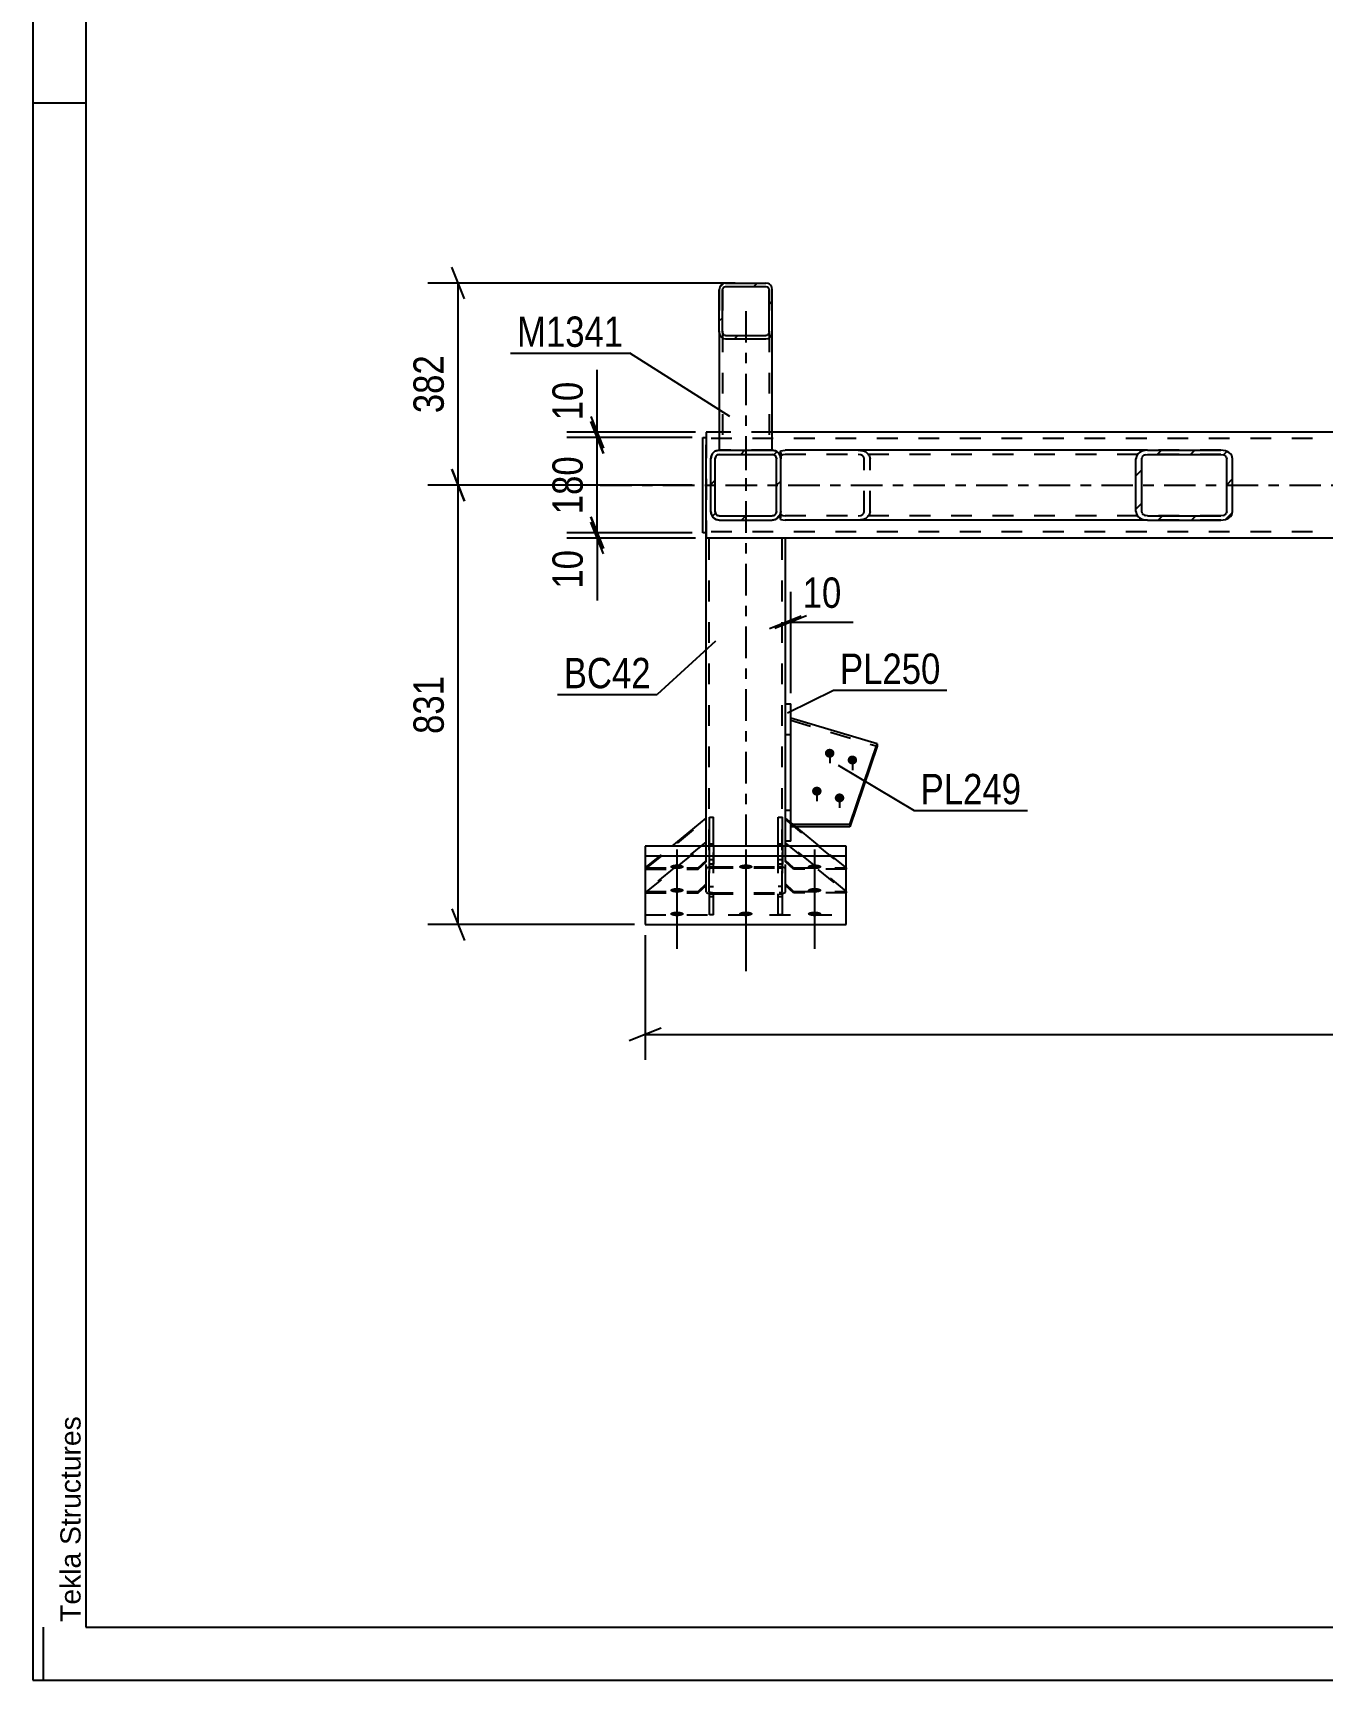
# Model space of a CAD drawing. Header units: millimetres. Extents: x 0 to 841, y 0 to 594.
# Drawn here: x 0 to 121.8, y 0 to 155.6 of the extents above; entities that cross this region are included whole.
import ezdxf

# ---------------------------------------------------------------- set-up
doc = ezdxf.new("R2010")
doc.units = ezdxf.units.MM
doc.linetypes.add('DXK_LINE_DOT2', pattern=[3.9198, 1.9599, -1.9599])
doc.linetypes.add('DXK_LINE_DOT3', pattern=[5.9187, 2.979, -0.9799, 0.9799, -0.9799])
doc.styles.add('Arial', font='ARIAL.TTF', dxfattribs={"height": 0.2})
doc.styles.add('Arial Narrow', font='ARIALN.TTF', dxfattribs={"height": 0.2})

# ---------------------------------------------------------------- blocks, each defined once
blk = doc.blocks.new('Unknown-318891778-1129')
at = {"color": 5, "linetype": 'Continuous'}
for p, q in [((0, 594), (0, 0)), ((5, 589), (5, 5)), ((5, 149), (0, 149)), ((1, 0), (1, 5)), ((5, 5), (836, 5)), ((0, 0), (841, 0))]:
    blk.add_line(p, q, dxfattribs=at)
at = {"color": 174, "linetype": 'Continuous', "style": 'Arial'}
blk.add_text('Tekla Structures', height=1.9102, rotation=90, dxfattribs=at).set_placement((4.5, 5.5))
blk = doc.blocks.new('Part-318891778-3664 - 3534')
at = {"color": 7, "linetype": 'DXK_LINE_DOT2'}
for p, q in [((63.6, 79.22), (57.85, 74.52)), ((57.85, 74.38), (63.6, 79.08)), ((63.6, 75.09), (63.6, 79.22)), ((62.85, 74.52), (63.6, 75.23)), ((62.85, 74.38), (63.6, 75.09)), ((57.85, 74.52), (62.85, 74.52)), ((57.85, 74.52), (57.85, 74.38)), ((57.85, 74.38), (62.85, 74.38)), ((62.85, 74.52), (62.85, 74.38))]:
    blk.add_line(p, q, dxfattribs=at)
blk = doc.blocks.new('Part-318891778-3674 - 3534')
at = {"color": 7, "linetype": 'DXK_LINE_DOT2'}
for p, q in [((70.8, 78.98), (70.4, 78.98)), ((70.4, 72.32), (70.4, 78.98)), ((70.8, 72.32), (70.8, 78.98)), ((70.8, 74.99), (70.4, 74.99)), ((70.4, 74.03), (70.8, 74.03)), ((70.8, 72.32), (70.4, 72.32))]:
    blk.add_line(p, q, dxfattribs=at)
blk = doc.blocks.new('Bolt-318891778-3551 - 3534')
at = {"linetype": 'Continuous'}
for points in [[(75.27, 87.15), (75.18, 87.16), (75.09, 87.19), (75.01, 87.23), (74.94, 87.29), (74.88, 87.37), (74.84, 87.45), (74.83, 87.53), (74.83, 87.62), (74.84, 87.71), (74.88, 87.79), (74.94, 87.86), (75.01, 87.92), (75.09, 87.96), (75.18, 87.99), (75.27, 88), (75.37, 87.99), (75.46, 87.96), (75.54, 87.92), (75.61, 87.86), (75.66, 87.79), (75.7, 87.71), (75.72, 87.62), (75.72, 87.53), (75.7, 87.45), (75.66, 87.37), (75.61, 87.29), (75.54, 87.23), (75.46, 87.19), (75.37, 87.16)], [(77.42, 86.51), (77.32, 86.52), (77.23, 86.55), (77.15, 86.59), (77.08, 86.65), (77.03, 86.72), (76.99, 86.8), (76.97, 86.89), (76.97, 86.98), (76.99, 87.06), (77.03, 87.15), (77.08, 87.22), (77.15, 87.28), (77.23, 87.32), (77.32, 87.35), (77.42, 87.36), (77.51, 87.35), (77.6, 87.32), (77.68, 87.28), (77.75, 87.22), (77.81, 87.15), (77.84, 87.06), (77.86, 86.98), (77.86, 86.89), (77.84, 86.8), (77.81, 86.72), (77.75, 86.65), (77.68, 86.59), (77.6, 86.55), (77.51, 86.52)], [(74.06, 83.57), (73.96, 83.58), (73.87, 83.61), (73.79, 83.65), (73.72, 83.71), (73.67, 83.78), (73.63, 83.87), (73.61, 83.95), (73.61, 84.04), (73.63, 84.13), (73.67, 84.21), (73.72, 84.28), (73.79, 84.34), (73.87, 84.38), (73.96, 84.41), (74.06, 84.42), (74.15, 84.41), (74.24, 84.38), (74.32, 84.34), (74.39, 84.28), (74.45, 84.21), (74.48, 84.13), (74.5, 84.04), (74.5, 83.95), (74.48, 83.87), (74.45, 83.78), (74.39, 83.71), (74.32, 83.65), (74.24, 83.61), (74.15, 83.58)], [(76.2, 82.93), (76.11, 82.94), (76.02, 82.97), (75.94, 83.01), (75.87, 83.07), (75.81, 83.14), (75.77, 83.22), (75.75, 83.31), (75.75, 83.4), (75.77, 83.48), (75.81, 83.56), (75.87, 83.64), (75.94, 83.7), (76.02, 83.74), (76.11, 83.77), (76.2, 83.78), (76.29, 83.77), (76.38, 83.74), (76.46, 83.7), (76.53, 83.64), (76.59, 83.56), (76.63, 83.48), (76.65, 83.4), (76.65, 83.31), (76.63, 83.22), (76.59, 83.14), (76.53, 83.07), (76.46, 83.01), (76.38, 82.97), (76.29, 82.94)]]:
    blk.add_hatch(color=1, dxfattribs=at).paths.add_polyline_path(points)
at = {"color": 1, "linetype": 'Continuous'}
for p, q in [((75.27, 87.92), (75.27, 86.64)), ((77.42, 87.28), (77.42, 85.99)), ((74.06, 84.34), (74.06, 83.06)), ((76.2, 83.7), (76.2, 82.41))]:
    blk.add_line(p, q, dxfattribs=at)
blk = doc.blocks.new('Part-318891778-3568 - 3534')
at = {"color": 2, "linetype": 'Continuous'}
for p, q in [((79.77, 88.45), (71.59, 90.9)), ((77.18, 80.84), (79.77, 88.45)), ((79.77, 88.24), (77.18, 80.63)), ((79.77, 88.45), (79.77, 88.24)), ((77.18, 80.84), (71.83, 80.84)), ((77.18, 80.63), (72.08, 80.63)), ((77.18, 80.84), (77.18, 80.63))]:
    blk.add_line(p, q, dxfattribs=at)
at = {"color": 7, "linetype": 'DXK_LINE_DOT2'}
for p, q in [((71.59, 80.63), (71.59, 90.9)), ((71.59, 90.69), (79.77, 88.24)), ((71.83, 80.84), (71.59, 80.84)), ((72.08, 80.63), (71.59, 80.63))]:
    blk.add_line(p, q, dxfattribs=at)
blk = doc.blocks.new('Bolt-318891778-3552 - 3534')
at = {"linetype": 'Continuous'}
for points in [[(60.84, 77.07), (60.98, 77.07), (61.11, 77.05), (61.23, 77.03), (61.33, 77), (61.41, 76.96), (61.46, 76.92), (61.49, 76.87), (61.49, 76.82), (61.46, 76.78), (61.41, 76.74), (61.33, 76.7), (61.23, 76.67), (61.11, 76.64), (60.98, 76.63), (60.84, 76.63), (60.71, 76.63), (60.58, 76.64), (60.46, 76.67), (60.36, 76.7), (60.28, 76.74), (60.23, 76.78), (60.2, 76.82), (60.2, 76.87), (60.23, 76.92), (60.28, 76.96), (60.36, 77), (60.46, 77.03), (60.58, 77.05), (60.71, 77.07)], [(67.34, 77.07), (67.48, 77.07), (67.61, 77.05), (67.73, 77.03), (67.83, 77), (67.91, 76.96), (67.96, 76.92), (67.99, 76.87), (67.99, 76.82), (67.96, 76.78), (67.91, 76.74), (67.83, 76.7), (67.73, 76.67), (67.61, 76.64), (67.48, 76.63), (67.34, 76.63), (67.21, 76.63), (67.08, 76.64), (66.96, 76.67), (66.86, 76.7), (66.78, 76.74), (66.73, 76.78), (66.7, 76.82), (66.7, 76.87), (66.73, 76.92), (66.78, 76.96), (66.86, 77), (66.96, 77.03), (67.08, 77.05), (67.21, 77.07)], [(73.84, 77.07), (73.98, 77.07), (74.11, 77.05), (74.23, 77.03), (74.33, 77), (74.41, 76.96), (74.46, 76.92), (74.49, 76.87), (74.49, 76.82), (74.46, 76.78), (74.41, 76.74), (74.33, 76.7), (74.23, 76.67), (74.11, 76.64), (73.98, 76.63), (73.84, 76.63), (73.71, 76.63), (73.58, 76.64), (73.46, 76.67), (73.36, 76.7), (73.28, 76.74), (73.23, 76.78), (73.2, 76.82), (73.2, 76.87), (73.23, 76.92), (73.28, 76.96), (73.36, 77), (73.46, 77.03), (73.58, 77.05), (73.71, 77.07)], [(60.84, 74.85), (60.98, 74.84), (61.11, 74.83), (61.23, 74.8), (61.33, 74.77), (61.41, 74.74), (61.46, 74.69), (61.49, 74.65), (61.49, 74.6), (61.46, 74.56), (61.41, 74.51), (61.33, 74.48), (61.23, 74.44), (61.11, 74.42), (60.98, 74.41), (60.84, 74.4), (60.71, 74.41), (60.58, 74.42), (60.46, 74.44), (60.36, 74.48), (60.28, 74.51), (60.23, 74.56), (60.2, 74.6), (60.2, 74.65), (60.23, 74.69), (60.28, 74.74), (60.36, 74.77), (60.46, 74.8), (60.58, 74.83), (60.71, 74.84)], [(73.84, 74.85), (73.98, 74.84), (74.11, 74.83), (74.23, 74.8), (74.33, 74.77), (74.41, 74.74), (74.46, 74.69), (74.49, 74.65), (74.49, 74.6), (74.46, 74.56), (74.41, 74.51), (74.33, 74.48), (74.23, 74.44), (74.11, 74.42), (73.98, 74.41), (73.84, 74.4), (73.71, 74.41), (73.58, 74.42), (73.46, 74.44), (73.36, 74.48), (73.28, 74.51), (73.23, 74.56), (73.2, 74.6), (73.2, 74.65), (73.23, 74.69), (73.28, 74.74), (73.36, 74.77), (73.46, 74.8), (73.58, 74.83), (73.71, 74.84)], [(60.84, 72.62), (60.98, 72.62), (61.11, 72.6), (61.23, 72.58), (61.33, 72.55), (61.41, 72.51), (61.46, 72.47), (61.49, 72.42), (61.49, 72.38), (61.46, 72.33), (61.41, 72.29), (61.33, 72.25), (61.23, 72.22), (61.11, 72.2), (60.98, 72.18), (60.84, 72.18), (60.71, 72.18), (60.58, 72.2), (60.46, 72.22), (60.36, 72.25), (60.28, 72.29), (60.23, 72.33), (60.2, 72.38), (60.2, 72.42), (60.23, 72.47), (60.28, 72.51), (60.36, 72.55), (60.46, 72.58), (60.58, 72.6), (60.71, 72.62)], [(67.34, 72.62), (67.48, 72.62), (67.61, 72.6), (67.73, 72.58), (67.83, 72.55), (67.91, 72.51), (67.96, 72.47), (67.99, 72.42), (67.99, 72.38), (67.96, 72.33), (67.91, 72.29), (67.83, 72.25), (67.73, 72.22), (67.61, 72.2), (67.48, 72.18), (67.34, 72.18), (67.21, 72.18), (67.08, 72.2), (66.96, 72.22), (66.86, 72.25), (66.78, 72.29), (66.73, 72.33), (66.7, 72.38), (66.7, 72.42), (66.73, 72.47), (66.78, 72.51), (66.86, 72.55), (66.96, 72.58), (67.08, 72.6), (67.21, 72.62)], [(73.84, 72.62), (73.98, 72.62), (74.11, 72.6), (74.23, 72.58), (74.33, 72.55), (74.41, 72.51), (74.46, 72.47), (74.49, 72.42), (74.49, 72.38), (74.46, 72.33), (74.41, 72.29), (74.33, 72.25), (74.23, 72.22), (74.11, 72.2), (73.98, 72.18), (73.84, 72.18), (73.71, 72.18), (73.58, 72.2), (73.46, 72.22), (73.36, 72.25), (73.28, 72.29), (73.23, 72.33), (73.2, 72.38), (73.2, 72.42), (73.23, 72.47), (73.28, 72.51), (73.36, 72.55), (73.46, 72.58), (73.58, 72.6), (73.71, 72.62)]]:
    blk.add_hatch(color=1, dxfattribs=at).paths.add_polyline_path(points)
at = {"color": 1, "linetype": 'Continuous'}
for p, q in [((60.84, 78.49), (60.84, 73.56)), ((67.34, 78.49), (67.34, 73.56)), ((73.84, 78.49), (73.84, 73.56)), ((60.84, 76.27), (60.84, 71.34)), ((73.84, 76.27), (73.84, 71.34)), ((60.84, 74.05), (60.84, 69.11)), ((67.34, 74.05), (67.34, 69.11)), ((73.84, 74.05), (73.84, 69.11))]:
    blk.add_line(p, q, dxfattribs=at)
blk = doc.blocks.new('Part-318891778-3571 - 3534')
at = {"color": 2, "linetype": 'Continuous'}
for p, q in [((63.29, 108.41), (63.29, 117.41)), ((63.29, 117.41), (63.59, 117.41)), ((63.59, 108.41), (63.29, 108.41))]:
    blk.add_line(p, q, dxfattribs=at)
at = {"color": 7, "linetype": 'DXK_LINE_DOT2'}
blk.add_line((63.59, 117.41), (63.59, 108.41), dxfattribs=at)
blk = doc.blocks.new('Part-318891778-3586 - 3534')
at = {"color": 2, "linetype": 'Continuous'}
for p, q in [((71.09, 92.25), (71.59, 92.25)), ((71.09, 81.81), (71.09, 92.25)), ((71.59, 81.03), (71.59, 92.25)), ((71.09, 82.19), (71.59, 82.19))]:
    blk.add_line(p, q, dxfattribs=at)
at = {"color": 7, "linetype": 'DXK_LINE_DOT2'}
for p, q in [((71.09, 89.34), (71.59, 89.34)), ((71.09, 79.28), (71.09, 81.81)), ((71.09, 79.28), (71.09, 81.81)), ((71.59, 79.28), (71.59, 81.03)), ((71.59, 79.28), (71.09, 79.28))]:
    blk.add_line(p, q, dxfattribs=at)
blk = doc.blocks.new('Part-318891778-3589 - 3534')
at = {"color": 2, "linetype": 'Continuous'}
for p, q in [((76.84, 78.81), (57.84, 78.81)), ((57.84, 78.81), (57.84, 71.38)), ((57.84, 77.87), (76.84, 77.87)), ((76.84, 71.38), (76.84, 78.81)), ((57.84, 71.38), (76.84, 71.38))]:
    blk.add_line(p, q, dxfattribs=at)
at = {"color": 7, "linetype": 'DXK_LINE_DOT2'}
blk.add_line((57.84, 72.31), (76.84, 72.31), dxfattribs=at)
blk = doc.blocks.new('Part-318891778-3654 - 3534')
at = {"linetype": 'Continuous'}
h = blk.add_hatch(dxfattribs=at)
h.set_pattern_fill('', scale=0.7, style=0, pattern_type=0)
h.set_pattern_definition([(45, (112.647, 109.6676), (-1.57154, 1.57154), [])])
h.paths.add_polyline_path([(112.22, 109.61), (112.65, 109.67), (113.01, 109.84), (113.25, 110.1), (113.33, 110.41), (113.33, 115.41), (113.25, 115.71), (113.01, 115.97), (112.65, 116.15), (112.22, 116.21), (105.31, 116.21), (104.88, 116.15), (104.52, 115.97), (104.28, 115.71), (104.2, 115.41), (104.2, 110.41), (104.28, 110.1), (104.52, 109.84), (104.88, 109.67), (105.31, 109.61)])
h.paths.add_polyline_path([(105.09, 110.04), (104.91, 110.12), (104.79, 110.25), (104.75, 110.41), (104.75, 115.41), (104.79, 115.56), (104.91, 115.69), (105.09, 115.78), (105.31, 115.81), (112.22, 115.81), (112.44, 115.78), (112.61, 115.69), (112.73, 115.56), (112.78, 115.41), (112.78, 110.41), (112.73, 110.25), (112.61, 110.12), (112.44, 110.04), (112.22, 110.01), (105.31, 110.01)])
at = {"color": 2, "linetype": 'Continuous'}
for p, q in [((70.63, 116.15), (71.06, 116.21)), ((70.64, 115.67), (70.63, 116.15)), ((70.64, 115.97), (70.63, 116.15)), ((70.64, 115.97), (70.64, 115.41)), ((105.31, 116.21), (71.06, 116.21)), ((104.28, 115.71), (104.2, 115.41)), ((104.2, 110.41), (104.2, 115.41)), ((104.75, 115.41), (104.79, 115.56)), ((104.75, 110.41), (104.75, 115.41)), ((105.31, 116.21), (104.88, 116.15)), ((105.09, 115.78), (105.31, 115.81)), ((105.31, 116.21), (112.22, 116.21)), ((105.31, 115.81), (112.22, 115.81)), ((112.65, 116.15), (112.22, 116.21)), ((112.22, 115.81), (112.44, 115.78)), ((112.73, 115.56), (112.78, 115.41)), ((112.78, 110.41), (112.78, 115.41)), ((113.33, 115.41), (113.25, 115.71)), ((113.33, 110.41), (113.33, 115.41)), ((70.63, 109.67), (70.64, 110.15)), ((70.63, 109.67), (70.64, 109.84)), ((70.63, 109.67), (71.06, 109.61)), ((70.64, 110.1), (70.64, 110.41)), ((70.64, 109.84), (70.64, 110.1)), ((105.31, 109.61), (71.06, 109.61)), ((104.2, 110.41), (104.28, 110.1)), ((104.79, 110.25), (104.75, 110.41)), ((104.88, 109.67), (105.31, 109.61)), ((105.31, 110.01), (105.09, 110.04)), ((105.31, 110.01), (112.22, 110.01)), ((105.31, 109.61), (112.22, 109.61)), ((112.44, 110.04), (112.22, 110.01)), ((112.22, 109.61), (112.65, 109.67)), ((112.78, 110.41), (112.73, 110.25)), ((113.25, 110.1), (113.33, 110.41))]:
    blk.add_line(p, q, dxfattribs=at)
at = {"color": 7, "linetype": 'DXK_LINE_DOT2'}
for p, q in [((70.67, 115.69), (70.64, 115.67)), ((70.64, 110.41), (70.64, 115.41)), ((70.85, 115.78), (70.67, 115.69)), ((71.06, 115.81), (70.85, 115.78)), ((112.22, 115.81), (71.06, 115.81)), ((77.97, 116.21), (78.4, 116.15)), ((78.19, 115.78), (77.97, 115.81)), ((78.53, 115.41), (78.49, 115.56)), ((78.53, 110.41), (78.53, 115.41)), ((79, 115.71), (79.08, 115.41)), ((79.08, 110.41), (79.08, 115.41)), ((112.22, 116.21), (105.31, 116.21)), ((70.64, 110.15), (70.67, 110.12)), ((70.67, 110.12), (70.85, 110.04)), ((70.85, 110.04), (71.06, 110.01)), ((112.22, 110.01), (71.06, 110.01)), ((77.97, 110.01), (78.19, 110.04)), ((78.4, 109.67), (77.97, 109.61)), ((78.49, 110.25), (78.53, 110.41)), ((79.08, 110.41), (79, 110.1)), ((112.22, 109.61), (105.31, 109.61))]:
    blk.add_line(p, q, dxfattribs=at)
for centre, radius, start, end in [((78.06, 115.29), 0.505, 32.6712, 75.6111), ((78.15, 115.17), 1.01, 32.6712, 75.6111), ((78.06, 110.53), 0.505, 284.3889, 327.3288), ((78.15, 110.65), 1.01, 284.3889, 327.3288)]:
    blk.add_arc(centre, radius, start, end, dxfattribs=at)
at = {"color": 2, "linetype": 'Continuous'}
for centre, radius, start, end in [((105.13, 115.17), 1.01, 104.3889, 147.3288), ((105.22, 115.29), 0.505, 104.3889, 147.3288), ((112.31, 115.29), 0.505, 32.6712, 75.6111), ((112.4, 115.17), 1.01, 32.6712, 75.6111), ((105.13, 110.65), 1.01, 212.6712, 255.6111), ((105.22, 110.53), 0.505, 212.6712, 255.6111), ((112.31, 110.53), 0.505, 284.3889, 327.3288), ((112.4, 110.65), 1.01, 284.3889, 327.3288)]:
    blk.add_arc(centre, radius, start, end, dxfattribs=at)
blk = doc.blocks.new('Part-318891778-3594 - 3534')
at = {"color": 7, "linetype": 'DXK_LINE_DOT3'}
blk.add_line((67.34, 117.3), (67.34, 66.17), dxfattribs=at)
at = {"color": 2, "linetype": 'Continuous'}
for p, q in [((63.59, 81.44), (63.59, 107.91)), ((71.09, 92.25), (71.09, 107.91)), ((71.09, 81.44), (71.09, 81.81))]:
    blk.add_line(p, q, dxfattribs=at)
at = {"color": 7, "linetype": 'DXK_LINE_DOT2'}
for p, q in [((71.09, 107.91), (63.59, 107.91)), ((63.89, 74.49), (63.89, 107.91)), ((70.79, 74.49), (70.79, 107.91)), ((71.09, 81.81), (71.09, 92.25)), ((63.59, 74.49), (63.59, 81.44)), ((71.09, 74.49), (71.09, 81.44)), ((63.64, 76.72), (63.59, 76.64)), ((63.77, 76.79), (63.64, 76.72)), ((63.97, 76.83), (63.77, 76.79)), ((63.89, 76.64), (63.92, 76.68)), ((63.92, 76.68), (63.98, 76.71)), ((64.19, 76.85), (63.97, 76.83)), ((63.98, 76.71), (64.08, 76.74)), ((64.08, 76.74), (64.19, 76.74)), ((64.19, 76.85), (70.49, 76.85)), ((64.19, 76.74), (70.49, 76.74)), ((70.72, 76.83), (70.49, 76.85)), ((70.49, 76.74), (70.61, 76.74)), ((70.61, 76.74), (70.71, 76.71)), ((70.71, 76.71), (70.77, 76.68)), ((70.92, 76.79), (70.72, 76.83)), ((70.77, 76.68), (70.79, 76.64)), ((71.05, 76.72), (70.92, 76.79)), ((71.09, 76.64), (71.05, 76.72)), ((63.59, 74.49), (63.64, 74.41)), ((63.64, 74.41), (63.77, 74.34)), ((63.77, 74.34), (63.97, 74.3)), ((63.92, 74.45), (63.89, 74.49)), ((63.98, 74.41), (63.92, 74.45)), ((63.97, 74.3), (64.19, 74.28)), ((64.08, 74.39), (63.98, 74.41)), ((64.19, 74.38), (64.08, 74.39)), ((64.19, 74.38), (70.49, 74.38)), ((64.19, 74.28), (70.49, 74.28)), ((70.61, 74.39), (70.49, 74.38)), ((70.49, 74.28), (70.72, 74.3)), ((70.71, 74.41), (70.61, 74.39)), ((70.77, 74.45), (70.71, 74.41)), ((70.72, 74.3), (70.92, 74.34)), ((70.79, 74.49), (70.77, 74.45)), ((70.92, 74.34), (71.05, 74.41)), ((71.05, 74.41), (71.09, 74.49))]:
    blk.add_line(p, q, dxfattribs=at)
blk = doc.blocks.new('Part-318891778-3661 - 3534')
at = {"color": 7, "linetype": 'DXK_LINE_DOT2'}
for p, q in [((71.1, 75.09), (71.1, 79.22)), ((76.85, 74.52), (71.1, 79.22)), ((71.1, 79.08), (76.85, 74.38)), ((71.85, 74.52), (71.1, 75.23)), ((71.85, 74.38), (71.1, 75.09)), ((71.85, 74.38), (71.85, 74.52)), ((71.85, 74.52), (76.85, 74.52)), ((76.85, 74.38), (71.85, 74.38)), ((76.85, 74.38), (76.85, 74.52))]:
    blk.add_line(p, q, dxfattribs=at)
blk = doc.blocks.new('Part-318891778-3679 - 3534')
at = {"color": 2, "linetype": 'Continuous'}
for p in [(74.31, 78.81), (71.1, 78.81)]:
    blk.add_line(p, (71.1, 81.44), dxfattribs=at)
at = {"color": 7, "linetype": 'DXK_LINE_DOT2'}
for p, q in [((71.1, 81.31), (76.85, 76.61)), ((71.1, 77.31), (71.1, 78.81)), ((76.85, 76.74), (74.31, 78.81)), ((71.85, 76.74), (71.1, 77.45)), ((71.85, 76.61), (71.1, 77.31)), ((71.85, 76.61), (71.85, 76.74)), ((71.85, 76.74), (76.85, 76.74)), ((76.85, 76.61), (71.85, 76.61)), ((76.85, 76.61), (76.85, 76.74))]:
    blk.add_line(p, q, dxfattribs=at)
blk = doc.blocks.new('Part-318891778-3634 - 3534')
at = {"linetype": 'Continuous'}
h = blk.add_hatch(dxfattribs=at)
h.set_pattern_fill('', scale=0.7, style=0, pattern_type=0)
h.set_pattern_definition([(45, (69.4746, 126.772), (-1.57154, 1.57154), [])])
h.paths.add_polyline_path([(69.24, 126.72), (69.47, 126.77), (69.67, 126.91), (69.8, 127.11), (69.84, 127.36), (69.84, 131.37), (69.8, 131.61), (69.67, 131.82), (69.47, 131.95), (69.24, 132), (65.44, 132), (65.22, 131.95), (65.02, 131.82), (64.89, 131.61), (64.84, 131.37), (64.84, 127.36), (64.89, 127.11), (65.02, 126.91), (65.22, 126.77), (65.44, 126.72)])
h.paths.add_polyline_path([(65.33, 127.06), (65.23, 127.13), (65.17, 127.24), (65.14, 127.36), (65.14, 131.37), (65.17, 131.49), (65.23, 131.59), (65.33, 131.66), (65.44, 131.69), (69.24, 131.69), (69.36, 131.66), (69.46, 131.59), (69.52, 131.49), (69.54, 131.37), (69.54, 127.36), (69.52, 127.24), (69.46, 127.13), (69.36, 127.06), (69.24, 127.04), (65.44, 127.04)])
at = {"color": 2, "linetype": 'Continuous'}
for p, q in [((64.89, 131.61), (64.84, 131.37)), ((64.84, 127.36), (64.84, 131.37)), ((65.14, 131.37), (65.17, 131.49)), ((65.14, 127.36), (65.14, 131.37)), ((65.17, 131.49), (65.23, 131.59)), ((65.44, 132), (65.22, 131.95)), ((65.23, 131.59), (65.33, 131.66)), ((65.33, 131.66), (65.44, 131.69)), ((65.44, 132), (69.24, 132)), ((65.44, 131.69), (69.24, 131.69)), ((69.47, 131.95), (69.24, 132)), ((69.24, 131.69), (69.36, 131.66)), ((69.36, 131.66), (69.46, 131.59)), ((69.46, 131.59), (69.52, 131.49)), ((69.52, 131.49), (69.54, 131.37)), ((69.54, 127.36), (69.54, 131.37)), ((69.84, 131.37), (69.8, 131.61)), ((69.84, 127.36), (69.84, 131.37)), ((64.84, 127.36), (64.84, 116.21)), ((64.84, 127.36), (64.89, 127.11)), ((65.17, 127.24), (65.14, 127.36)), ((65.23, 127.13), (65.17, 127.24)), ((65.22, 126.77), (65.44, 126.72)), ((65.33, 127.06), (65.23, 127.13)), ((65.44, 127.04), (65.33, 127.06)), ((65.44, 127.04), (69.24, 127.04)), ((65.44, 126.72), (69.24, 126.72)), ((69.36, 127.06), (69.24, 127.04)), ((69.24, 126.72), (69.47, 126.77)), ((69.46, 127.13), (69.36, 127.06)), ((69.52, 127.24), (69.46, 127.13)), ((69.54, 127.36), (69.52, 127.24)), ((69.8, 127.11), (69.84, 127.36)), ((69.84, 116.21), (69.84, 127.36))]:
    blk.add_line(p, q, dxfattribs=at)
at = {"color": 7, "linetype": 'DXK_LINE_DOT2'}
for p, q in [((64.84, 131.37), (64.84, 127.36)), ((65.14, 131.37), (65.14, 116.21)), ((69.54, 131.37), (69.54, 116.21)), ((69.84, 127.36), (69.84, 131.37)), ((69.84, 117.91), (64.84, 117.91)), ((69.84, 116.21), (64.84, 116.21))]:
    blk.add_line(p, q, dxfattribs=at)
at = {"color": 7, "linetype": 'DXK_LINE_DOT3'}
blk.add_line((67.34, 129.36), (67.34, 113), dxfattribs=at)
at = {"color": 2, "linetype": 'Continuous'}
for centre, start, end in [((65.47, 131.39), 114.0813, 159.0218), ((69.22, 131.39), 20.9782, 65.9187), ((65.47, 127.34), 200.9782, 245.9187), ((69.22, 127.34), 294.0813, 339.0218)]:
    blk.add_arc(centre, 0.618, start, end, dxfattribs=at)
blk = doc.blocks.new('Part-318891778-3639 - 3534')
at = {"color": 2, "linetype": 'Continuous'}
for p, q in [((63.59, 117.91), (63.59, 116.71)), ((64.84, 117.91), (63.59, 117.91)), ((230.65, 117.91), (69.84, 117.91)), ((238.25, 117.91), (230.75, 117.91)), ((244.25, 117.91), (243.5, 117.91)), ((63.59, 109.11), (63.59, 116.71)), ((63.59, 107.91), (63.59, 109.11)), ((230.65, 107.91), (63.59, 107.91)), ((238.25, 107.91), (230.75, 107.91)), ((244.25, 107.91), (243.5, 107.91))]:
    blk.add_line(p, q, dxfattribs=at)
at = {"color": 7, "linetype": 'DXK_LINE_DOT2'}
for p, q in [((63.59, 117.91), (63.59, 117.56)), ((230.65, 117.31), (63.59, 117.31)), ((69.84, 117.91), (64.84, 117.91)), ((244.25, 117.31), (230.75, 117.31)), ((243.5, 117.91), (238.25, 117.91)), ((244.25, 117.91), (244.25, 107.91)), ((63.59, 109.11), (63.59, 108)), ((230.65, 108.51), (63.59, 108.51)), ((244.25, 108.51), (230.75, 108.51)), ((243.5, 107.91), (238.25, 107.91))]:
    blk.add_line(p, q, dxfattribs=at)
at = {"color": 7, "linetype": 'DXK_LINE_DOT3'}
for p, q in [((53.59, 112.91), (230.65, 112.91)), ((230.75, 112.91), (254.25, 112.91))]:
    blk.add_line(p, q, dxfattribs=at)
blk = doc.blocks.new('Part-318891778-3657 - 3534')
at = {"linetype": 'Continuous'}
h = blk.add_hatch(dxfattribs=at)
h.set_pattern_fill('', scale=0.7, style=0, pattern_type=0)
h.set_pattern_definition([(45, (70.1511, 109.6676), (-1.57154, 1.57154), [])])
h.paths.add_polyline_path([(69.84, 109.61), (70.15, 109.67), (70.41, 109.84), (70.58, 110.1), (70.64, 110.41), (70.64, 115.41), (70.58, 115.71), (70.41, 115.97), (70.15, 116.15), (69.84, 116.21), (64.84, 116.21), (64.54, 116.15), (64.28, 115.97), (64.11, 115.71), (64.04, 115.41), (64.04, 110.41), (64.11, 110.1), (64.28, 109.84), (64.54, 109.67), (64.84, 109.61)])
h.paths.add_polyline_path([(64.69, 110.04), (64.56, 110.12), (64.48, 110.25), (64.44, 110.41), (64.44, 115.41), (64.48, 115.56), (64.56, 115.69), (64.69, 115.78), (64.84, 115.81), (69.84, 115.81), (70, 115.78), (70.13, 115.69), (70.21, 115.56), (70.24, 115.41), (70.24, 110.41), (70.21, 110.25), (70.13, 110.12), (70, 110.04), (69.84, 110.01), (64.84, 110.01)])
at = {"color": 7, "linetype": 'DXK_LINE_DOT2'}
for p, q in [((64.04, 115.41), (64.11, 115.71)), ((64.04, 110.41), (64.04, 115.41)), ((64.48, 115.56), (64.44, 115.41)), ((64.44, 110.41), (64.44, 115.41)), ((64.54, 116.15), (64.84, 116.21)), ((64.84, 115.81), (64.69, 115.78)), ((64.84, 116.21), (69.84, 116.21)), ((64.84, 115.81), (69.84, 115.81)), ((69.84, 116.21), (70.15, 116.15)), ((70, 115.78), (69.84, 115.81)), ((70.24, 115.41), (70.21, 115.56)), ((70.24, 110.41), (70.24, 115.41)), ((70.58, 115.71), (70.64, 115.41)), ((70.64, 110.41), (70.64, 115.41)), ((64.11, 110.1), (64.04, 110.41)), ((64.44, 110.41), (64.48, 110.25)), ((64.84, 109.61), (64.54, 109.67)), ((64.69, 110.04), (64.84, 110.01)), ((64.84, 110.01), (69.84, 110.01)), ((64.84, 109.61), (69.84, 109.61)), ((69.84, 110.01), (70, 110.04)), ((70.15, 109.67), (69.84, 109.61)), ((70.21, 110.25), (70.24, 110.41)), ((70.64, 110.41), (70.58, 110.1))]:
    blk.add_line(p, q, dxfattribs=at)
at = {"color": 2, "linetype": 'Continuous'}
for p, q in [((64.11, 115.71), (64.04, 115.41)), ((64.04, 110.41), (64.04, 115.41)), ((64.44, 115.41), (64.48, 115.56)), ((64.44, 110.41), (64.44, 115.41)), ((64.84, 116.21), (64.54, 116.15)), ((64.69, 115.78), (64.84, 115.81)), ((64.84, 116.21), (69.84, 116.21)), ((64.84, 115.81), (69.84, 115.81)), ((70.15, 116.15), (69.84, 116.21)), ((69.84, 115.81), (70, 115.78)), ((70.21, 115.56), (70.24, 115.41)), ((70.24, 110.41), (70.24, 115.41)), ((70.64, 115.41), (70.58, 115.71)), ((70.64, 110.41), (70.64, 115.41)), ((64.04, 110.41), (64.11, 110.1)), ((64.48, 110.25), (64.44, 110.41)), ((64.54, 109.67), (64.84, 109.61)), ((64.84, 110.01), (64.69, 110.04)), ((64.84, 110.01), (69.84, 110.01)), ((64.84, 109.61), (69.84, 109.61)), ((70, 110.04), (69.84, 110.01)), ((69.84, 109.61), (70.15, 109.67)), ((70.24, 110.41), (70.21, 110.25)), ((70.58, 110.1), (70.64, 110.41))]:
    blk.add_line(p, q, dxfattribs=at)
at = {"color": 7, "linetype": 'DXK_LINE_DOT2'}
for centre, radius, start, end in [((64.84, 115.41), 0.8, 112.5, 157.5), ((64.84, 115.41), 0.4, 112.5, 157.5), ((69.84, 115.41), 0.4, 22.5, 67.5), ((69.84, 115.41), 0.8, 22.5, 67.5), ((64.84, 110.41), 0.8, 202.5, 247.5), ((64.84, 110.41), 0.4, 202.5, 247.5), ((69.84, 110.41), 0.4, 292.5, 337.5), ((69.84, 110.41), 0.8, 292.5, 337.5)]:
    blk.add_arc(centre, radius, start, end, dxfattribs=at)
at = {"color": 2, "linetype": 'Continuous'}
for centre, radius, start, end in [((64.84, 115.41), 0.8, 112.5, 157.5), ((64.84, 115.41), 0.4, 112.5, 157.5), ((69.84, 115.41), 0.4, 22.5, 67.5), ((69.84, 115.41), 0.8, 22.5, 67.5), ((64.84, 110.41), 0.8, 202.5, 247.5), ((64.84, 110.41), 0.4, 202.5, 247.5), ((69.84, 110.41), 0.4, 292.5, 337.5), ((69.84, 110.41), 0.8, 292.5, 337.5)]:
    blk.add_arc(centre, radius, start, end, dxfattribs=at)
blk = doc.blocks.new('Part-318891778-3668 - 3534')
at = {"color": 2, "linetype": 'Continuous'}
for p, q in [((70.4, 81.55), (70.8, 81.55)), ((70.4, 78.81), (70.4, 81.55)), ((70.8, 78.81), (70.8, 81.55)), ((70.8, 78.81), (70.4, 78.81))]:
    blk.add_line(p, q, dxfattribs=at)
at = {"color": 7, "linetype": 'DXK_LINE_DOT2'}
for p, q in [((70.4, 77.1), (70.4, 78.81)), ((70.8, 78.81), (70.8, 77.1)), ((70.4, 77.55), (70.8, 77.55)), ((70.8, 77.1), (70.4, 77.1))]:
    blk.add_line(p, q, dxfattribs=at)
blk = doc.blocks.new('Part-318891778-3671 - 3534')
at = {"color": 2, "linetype": 'Continuous'}
for p, q in [((63.9, 81.55), (64.3, 81.55)), ((63.9, 78.81), (63.9, 81.55)), ((64.3, 78.81), (64.3, 81.55)), ((64.3, 78.81), (63.9, 78.81))]:
    blk.add_line(p, q, dxfattribs=at)
at = {"color": 7, "linetype": 'DXK_LINE_DOT2'}
for p, q in [((63.9, 77.1), (63.9, 78.81)), ((64.3, 78.81), (64.3, 77.1)), ((63.9, 77.55), (64.3, 77.55)), ((64.3, 77.1), (63.9, 77.1))]:
    blk.add_line(p, q, dxfattribs=at)
blk = doc.blocks.new('Part-318891778-3677 - 3534')
at = {"color": 7, "linetype": 'DXK_LINE_DOT2'}
for p, q in [((64.3, 78.98), (63.9, 78.98)), ((63.9, 72.32), (63.9, 78.98)), ((64.3, 72.32), (64.3, 78.98)), ((63.9, 74.99), (64.3, 74.99)), ((63.9, 74.03), (64.3, 74.03)), ((64.3, 72.32), (63.9, 72.32))]:
    blk.add_line(p, q, dxfattribs=at)
blk = doc.blocks.new('Part-318891778-3678 - 3534')
at = {"color": 7, "linetype": 'DXK_LINE_DOT2'}
for p, q in [((57.85, 76.61), (63.6, 81.31)), ((57.85, 76.74), (60.38, 78.81)), ((63.6, 77.31), (63.6, 78.81)), ((57.85, 76.74), (62.85, 76.74)), ((57.85, 76.74), (57.85, 76.61)), ((57.85, 76.61), (62.85, 76.61)), ((62.85, 76.74), (63.6, 77.45)), ((62.85, 76.61), (63.6, 77.31)), ((62.85, 76.74), (62.85, 76.61))]:
    blk.add_line(p, q, dxfattribs=at)
at = {"color": 2, "linetype": 'Continuous'}
for p in [(60.38, 78.81), (63.6, 78.81)]:
    blk.add_line(p, (63.6, 81.44), dxfattribs=at)
blk = doc.blocks.new('StraightDimension-318891778-10188 - 3534')
at = {"color": 7, "linetype": 'Continuous'}
for p, q in [((245.5, 100.91), (245.5, 58.61)), ((57.84, 70.38), (57.84, 58.61)), ((59.34, 61.61), (56.34, 60.41)), ((57.84, 61.01), (245.5, 61.01)), ((244, 60.41), (247, 61.61))]:
    blk.add_line(p, q, dxfattribs=at)
at = {"color": 0}
blk.add_wipeout([(156.72, 61.76), (156.72, 65.96), (146.62, 65.96), (146.62, 61.76)], dxfattribs=at)
at = {"color": 3, "style": 'Arial'}
blk.add_text('4591', height=2.865, dxfattribs=at).set_placement((147.22, 62.36))
blk = doc.blocks.new('StraightDimension-318891778-10198 - 3534')
at = {"color": 7, "linetype": 'Continuous'}
for p, q in [((71.09, 93.25), (71.09, 102.82)), ((71.59, 93.25), (71.59, 102.82)), ((69.59, 99.37), (72.59, 100.57)), ((73.09, 100.57), (70.09, 99.37)), ((71.09, 99.97), (71.59, 99.97))]:
    blk.add_line(p, q, dxfattribs=at)
at = {"color": 0}
blk.add_wipeout([(76.98, 100.72), (76.98, 104.92), (72.12, 104.92), (72.12, 100.72)], dxfattribs=at)
at = {"color": 7, "linetype": 'Continuous'}
blk.add_line((71.59, 99.97), (77.5, 99.97), dxfattribs=at)
blk.add_line((71.59, 99.97), (77.5, 99.97), dxfattribs=at)
at = {"color": 3, "style": 'Arial Narrow'}
blk.add_text('10', height=2.863, dxfattribs=at).set_placement((72.72, 101.32))
blk = doc.blocks.new('StraightDimension-318891778-10206 - 3534')
at = {"color": 7, "linetype": 'Continuous'}
for p, q in [((52.69, 109.91), (53.89, 106.91)), ((53.89, 106.41), (52.69, 109.41)), ((62.29, 108.41), (50.44, 108.41)), ((62.59, 107.91), (50.44, 107.91)), ((53.29, 107.91), (53.29, 108.41))]:
    blk.add_line(p, q, dxfattribs=at)
at = {"color": 0}
blk.add_wipeout([(52.54, 107.38), (48.34, 107.38), (48.34, 102.53), (52.54, 102.53)], dxfattribs=at)
at = {"color": 7, "linetype": 'Continuous'}
blk.add_line((53.29, 107.91), (53.29, 102), dxfattribs=at)
blk.add_line((53.29, 107.91), (53.29, 102), dxfattribs=at)
at = {"color": 3, "style": 'Arial Narrow'}
blk.add_text('10', height=2.863, rotation=90.0002, dxfattribs=at).set_placement((51.94, 103.13))
blk = doc.blocks.new('StraightDimension-318891778-10205 - 3534')
at = {"color": 7, "linetype": 'Continuous'}
for p, q in [((52.69, 118.91), (53.89, 115.91)), ((62.29, 117.41), (50.44, 117.41)), ((53.29, 108.41), (53.29, 117.41)), ((53.89, 106.91), (52.69, 109.91)), ((62.29, 108.41), (50.44, 108.41))]:
    blk.add_line(p, q, dxfattribs=at)
at = {"color": 0}
blk.add_wipeout([(52.54, 116.25), (48.34, 116.25), (48.34, 109.56), (52.54, 109.56)], dxfattribs=at)
at = {"color": 3, "style": 'Arial Narrow'}
blk.add_text('180', height=2.863, rotation=90.0002, dxfattribs=at).set_placement((51.94, 110.16))
blk = doc.blocks.new('StraightDimension-318891778-10204 - 3534')
at = {"color": 7, "linetype": 'Continuous'}
for p, q in [((52.69, 119.41), (53.89, 116.41)), ((53.89, 115.91), (52.69, 118.91)), ((62.59, 117.91), (50.44, 117.91)), ((62.29, 117.41), (50.44, 117.41)), ((53.29, 117.41), (53.29, 117.91))]:
    blk.add_line(p, q, dxfattribs=at)
at = {"color": 0}
blk.add_wipeout([(52.54, 123.29), (48.34, 123.29), (48.34, 118.43), (52.54, 118.43)], dxfattribs=at)
at = {"color": 7, "linetype": 'Continuous'}
blk.add_line((53.29, 117.91), (53.29, 123.81), dxfattribs=at)
blk.add_line((53.29, 117.91), (53.29, 123.81), dxfattribs=at)
at = {"color": 3, "style": 'Arial Narrow'}
blk.add_text('10', height=2.863, rotation=90.0002, dxfattribs=at).set_placement((51.94, 119.03))
blk = doc.blocks.new('StraightDimension-318891778-11151 - 3534')
at = {"color": 7, "linetype": 'Continuous'}
for p, q in [((40.76, 130.5), (39.56, 133.5)), ((66.34, 132), (37.31, 132)), ((40.16, 112.91), (40.16, 132)), ((39.56, 114.41), (40.76, 111.41)), ((62.29, 112.91), (37.31, 112.91))]:
    blk.add_line(p, q, dxfattribs=at)
at = {"color": 0}
blk.add_wipeout([(39.41, 125.8), (35.21, 125.8), (35.21, 119.11), (39.41, 119.11)], dxfattribs=at)
at = {"color": 3, "style": 'Arial Narrow'}
blk.add_text('382', height=2.863, rotation=90.0002, dxfattribs=at).set_placement((38.81, 119.71))
blk = doc.blocks.new('StraightDimension-318891778-11152 - 3534')
at = {"color": 7, "linetype": 'Continuous'}
for p, q in [((40.76, 111.41), (39.56, 114.41)), ((62.29, 112.91), (37.31, 112.91)), ((40.16, 71.38), (40.16, 112.91)), ((39.56, 72.88), (40.76, 69.88)), ((56.84, 71.38), (37.31, 71.38))]:
    blk.add_line(p, q, dxfattribs=at)
at = {"color": 0}
blk.add_wipeout([(39.41, 95.48), (35.21, 95.48), (35.21, 88.8), (39.41, 88.8)], dxfattribs=at)
at = {"color": 3, "style": 'Arial Narrow'}
blk.add_text('831', height=2.863, rotation=90.0002, dxfattribs=at).set_placement((38.81, 89.4))
blk = doc.blocks.new('Mark-318891778-3564 - 3534')
at = {"color": 0}
blk.add_wipeout([(93.36, 82.76), (93.36, 85.76), (83.86, 85.76), (83.86, 82.76)], dxfattribs=at)
blk.add_wipeout([(93.36, 82.76), (93.36, 85.76), (83.86, 85.76), (83.86, 82.76)], dxfattribs=at)
at = {"color": 30, "linetype": 'Continuous'}
for p, q in [((76.07, 86.46), (83.26, 82.16)), ((83.26, 82.16), (93.96, 82.16))]:
    blk.add_line(p, q, dxfattribs=at)
at = {"color": 3, "style": 'Arial Narrow'}
blk.add_text('PL249', height=2.863, dxfattribs=at).set_placement((83.86, 82.76))
blk = doc.blocks.new('Mark-318891778-3582 - 3534')
at = {"color": 0}
blk.add_wipeout([(85.75, 94.13), (85.75, 97.13), (76.24, 97.13), (76.24, 94.13)], dxfattribs=at)
blk.add_wipeout([(85.75, 94.13), (85.75, 97.13), (76.24, 97.13), (76.24, 94.13)], dxfattribs=at)
at = {"color": 30, "linetype": 'Continuous'}
for p, q in [((71.29, 91.38), (75.64, 93.53)), ((75.64, 93.53), (86.35, 93.53))]:
    blk.add_line(p, q, dxfattribs=at)
at = {"color": 3, "style": 'Arial Narrow'}
blk.add_text('PL250', height=2.863, dxfattribs=at).set_placement((76.24, 94.13))
blk = doc.blocks.new('Mark-318891778-3590 - 3534')
at = {"color": 0}
blk.add_wipeout([(58.37, 93.72), (58.37, 96.72), (50.15, 96.72), (50.15, 93.72)], dxfattribs=at)
blk.add_wipeout([(58.37, 93.72), (58.37, 96.72), (50.15, 96.72), (50.15, 93.72)], dxfattribs=at)
at = {"color": 30, "linetype": 'Continuous'}
for p in [(64.47, 98.17), (49.55, 93.12)]:
    blk.add_line(p, (58.97, 93.12), dxfattribs=at)
at = {"color": 3, "style": 'Arial Narrow'}
blk.add_text('BC42', height=2.863, dxfattribs=at).set_placement((50.15, 93.72))
blk = doc.blocks.new('Mark-318891778-3630 - 3534')
at = {"color": 0}
blk.add_wipeout([(55.78, 125.98), (55.78, 128.98), (45.73, 128.98), (45.73, 125.98)], dxfattribs=at)
blk.add_wipeout([(55.78, 125.98), (55.78, 128.98), (45.73, 128.98), (45.73, 125.98)], dxfattribs=at)
at = {"color": 30, "linetype": 'Continuous'}
for p in [(45.13, 125.38), (65.85, 119.38)]:
    blk.add_line(p, (56.38, 125.38), dxfattribs=at)
at = {"color": 3, "style": 'Arial Narrow'}
blk.add_text('M1341', height=2.863, dxfattribs=at).set_placement((45.73, 125.98))

msp = doc.modelspace()

# ---------------------------------------------------------------- block references
for name in ['Unknown-318891778-1129', 'Part-318891778-3634 - 3534', 'Part-318891778-3639 - 3534', 'Part-318891778-3571 - 3534', 'Part-318891778-3594 - 3534', 'Part-318891778-3657 - 3534', 'Part-318891778-3654 - 3534', 'Part-318891778-3586 - 3534', 'Part-318891778-3568 - 3534', 'Bolt-318891778-3551 - 3534', 'Part-318891778-3678 - 3534', 'Part-318891778-3671 - 3534', 'Part-318891778-3668 - 3534', 'Part-318891778-3679 - 3534', 'Part-318891778-3589 - 3534', 'Part-318891778-3664 - 3534', 'Bolt-318891778-3552 - 3534', 'Part-318891778-3677 - 3534', 'Part-318891778-3674 - 3534', 'Part-318891778-3661 - 3534']:
    msp.add_blockref(name, (0, 0))

# ---------------------------------------------------------------- next in the draw order: block references
for name in ['StraightDimension-318891778-10206 - 3534', 'StraightDimension-318891778-10188 - 3534']:
    msp.add_blockref(name, (0, 0))

# ---------------------------------------------------------------- next in the draw order: block references
for name in ['StraightDimension-318891778-10205 - 3534', 'StraightDimension-318891778-10198 - 3534', 'Mark-318891778-3564 - 3534']:
    msp.add_blockref(name, (0, 0))

# ---------------------------------------------------------------- next in the draw order: block references
for name in ['StraightDimension-318891778-10204 - 3534', 'Mark-318891778-3582 - 3534']:
    msp.add_blockref(name, (0, 0))

# ---------------------------------------------------------------- next in the draw order: block references
msp.add_blockref('StraightDimension-318891778-11151 - 3534', (0, 0))

# ---------------------------------------------------------------- next in the draw order: block references
for name in ['Mark-318891778-3630 - 3534', 'StraightDimension-318891778-11152 - 3534']:
    msp.add_blockref(name, (0, 0))

# ---------------------------------------------------------------- next in the draw order: block references
msp.add_blockref('Mark-318891778-3590 - 3534', (0, 0))

doc.saveas('drawing.dxf')
